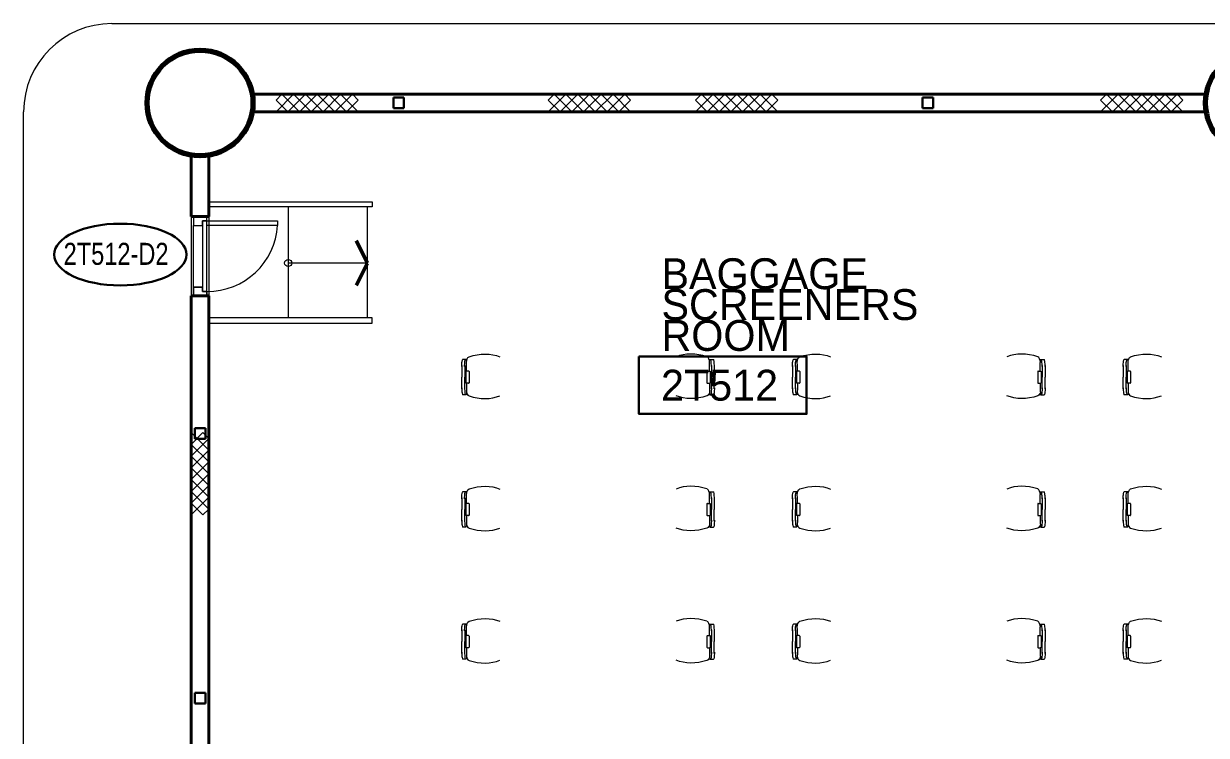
# Model space of a CAD drawing. Header units: metres. Extents: x 1807 to 3745, y 842 to 1968.
# Drawn here: x 3388 to 3401.41, y 1408.83 to 1416.9 of the extents above; entities that cross this region are included whole.
import ezdxf
from ezdxf.enums import TextEntityAlignment as Align

# ---------------------------------------------------------------- set-up
doc = ezdxf.new("R2010")
doc.units = ezdxf.units.M
doc.header["$MEASUREMENT"] = 0
doc.layers.get('0').update_dxf_attribs({"lineweight": 0})
for name, color, linetype, lineweight in [('Level 1', 7, 'Continuous', 0), ('Level 31', 7, 'Continuous', 0), ('Level 33', 7, 'Continuous', 0), ('Primary Door', 7, 'Continuous', 0), ('TRIRIGA DOOR BOX', 7, 'Continuous', 0)]:
    doc.layers.add(name, color=color, linetype=linetype, lineweight=lineweight)
doc.styles.add('Style-CHAR_FAST_FONT', font='CHAR_FAST_FONT.shx', dxfattribs={"height": 0.2})

# ---------------------------------------------------------------- blocks, each defined once
blk = doc.blocks.new('AnonymusCell_216')
at = {"layer": 'Primary Door', "color": 7, "linetype": 'Continuous', "lineweight": 30}
blk.add_ellipse((0, 0), major_axis=(0.75, 0), ratio=0.466667, dxfattribs=at)
at = {"layer": 'Primary Door', "color": 7, "linetype": 'Continuous', "lineweight": 30, "style": 'Style-CHAR_FAST_FONT', "width": 0.799986}
blk.add_text('2T512-D2', height=0.25, dxfattribs=at).set_placement((-0.643, 0.133), align=Align.TOP_LEFT)

msp = doc.modelspace()

# ---------------------------------------------------------------- linework, layer by layer
at = {"layer": 'Level 1', "color": 7, "linetype": 'Continuous', "lineweight": 0}
for p, q in [((3389, 1416.9), (3428.954, 1416.9)), ((3390.861, 1416.033), (3390.928, 1416.1)), ((3391.061, 1416.1), (3390.861, 1415.9)), ((3390.928, 1416.1), (3391.128, 1415.9)), ((3391.194, 1416.1), (3390.994, 1415.9)), ((3391.261, 1415.9), (3391.061, 1416.1)), ((3391.128, 1415.9), (3391.328, 1416.1)), ((3391.394, 1415.9), (3391.194, 1416.1)), ((3391.461, 1416.1), (3391.261, 1415.9)), ((3391.328, 1416.1), (3391.528, 1415.9)), ((3391.594, 1416.1), (3391.394, 1415.9)), ((3391.661, 1415.9), (3391.461, 1416.1)), ((3391.528, 1415.9), (3391.728, 1416.1)), ((3391.794, 1415.9), (3391.594, 1416.1)), ((3391.728, 1416.1), (3391.794, 1416.033)), ((3393.948, 1416.033), (3394.015, 1416.1)), ((3394.148, 1416.1), (3393.948, 1415.9)), ((3394.015, 1416.1), (3394.215, 1415.9)), ((3394.282, 1416.1), (3394.081, 1415.9)), ((3394.348, 1415.9), (3394.148, 1416.1)), ((3394.215, 1415.9), (3394.415, 1416.1)), ((3394.481, 1415.9), (3394.282, 1416.1)), ((3394.548, 1416.1), (3394.348, 1415.9)), ((3394.415, 1416.1), (3394.615, 1415.9)), ((3394.682, 1416.1), (3394.481, 1415.9)), ((3394.748, 1415.9), (3394.548, 1416.1)), ((3394.615, 1415.9), (3394.815, 1416.1)), ((3394.881, 1415.9), (3394.682, 1416.1)), ((3394.815, 1416.1), (3394.881, 1416.033)), ((3395.617, 1416.033), (3395.684, 1416.1)), ((3395.817, 1416.1), (3395.617, 1415.9)), ((3395.684, 1416.1), (3395.884, 1415.9)), ((3395.95, 1416.1), (3395.75, 1415.9)), ((3396.017, 1415.9), (3395.817, 1416.1)), ((3395.884, 1415.9), (3396.084, 1416.1)), ((3396.15, 1415.9), (3395.95, 1416.1)), ((3396.217, 1416.1), (3396.017, 1415.9)), ((3396.084, 1416.1), (3396.284, 1415.9)), ((3396.35, 1416.1), (3396.15, 1415.9)), ((3396.417, 1415.9), (3396.217, 1416.1)), ((3396.284, 1415.9), (3396.484, 1416.1)), ((3396.55, 1415.9), (3396.35, 1416.1)), ((3396.484, 1416.1), (3396.55, 1416.033)), ((3400.21, 1416.033), (3400.276, 1416.1)), ((3400.41, 1416.1), (3400.21, 1415.9)), ((3400.276, 1416.1), (3400.476, 1415.9)), ((3400.543, 1416.1), (3400.343, 1415.9)), ((3400.61, 1415.9), (3400.41, 1416.1)), ((3400.476, 1415.9), (3400.676, 1416.1)), ((3400.743, 1415.9), (3400.543, 1416.1)), ((3400.81, 1416.1), (3400.61, 1415.9)), ((3400.676, 1416.1), (3400.876, 1415.9)), ((3400.943, 1416.1), (3400.743, 1415.9)), ((3401.01, 1415.9), (3400.81, 1416.1)), ((3400.876, 1415.9), (3401.076, 1416.1)), ((3401.143, 1415.9), (3400.943, 1416.1)), ((3401.076, 1416.1), (3401.143, 1416.033)), ((3390.994, 1415.9), (3390.861, 1416.033)), ((3391.794, 1416.033), (3391.661, 1415.9)), ((3394.081, 1415.9), (3393.948, 1416.033)), ((3394.881, 1416.033), (3394.748, 1415.9)), ((3395.75, 1415.9), (3395.617, 1416.033)), ((3396.55, 1416.033), (3396.417, 1415.9)), ((3400.343, 1415.9), (3400.21, 1416.033)), ((3401.143, 1416.033), (3401.01, 1415.9)), ((3388, 1401.55), (3388, 1415.9)), ((3390.593, 1415.9), (3390.592, 1415.9)), ((3390.592, 1415.9), (3390.592, 1415.9)), ((3401.408, 1415.9), (3390.593, 1415.9)), ((3390.1, 1415.408), (3390.1, 1404.6)), ((3391, 1414.821), (3391, 1413.562)), ((3391.9, 1413.562), (3391.9, 1414.821)), ((3389.9, 1414.712), (3389.9, 1413.812)), ((3390.077, 1414.712), (3389.927, 1414.712)), ((3389.927, 1414.712), (3389.927, 1414.612)), ((3390.077, 1414.712), (3389.927, 1414.712)), ((3389.927, 1414.712), (3389.927, 1414.612)), ((3389.927, 1413.912), (3389.927, 1414.612)), ((3389.927, 1414.612), (3390.027, 1414.612)), ((3389.927, 1414.612), (3390.027, 1414.612)), ((3390.027, 1414.612), (3390.027, 1414.662)), ((3390.027, 1414.662), (3390.077, 1414.662)), ((3390.027, 1414.612), (3390.027, 1414.662)), ((3390.027, 1414.662), (3390.077, 1414.662)), ((3390.077, 1414.662), (3390.027, 1414.662)), ((3390.027, 1414.662), (3390.027, 1413.862)), ((3390.077, 1414.662), (3390.077, 1414.712)), ((3390.077, 1414.662), (3390.077, 1414.712)), ((3390.077, 1414.662), (3390.877, 1414.662)), ((3390.077, 1414.612), (3390.077, 1414.662)), ((3390.077, 1413.862), (3390.077, 1414.662)), ((3390.877, 1414.612), (3390.077, 1414.612)), ((3390.877, 1414.662), (3390.877, 1414.612)), ((3391.898, 1414.185), (3391, 1414.185)), ((3389.927, 1413.812), (3389.927, 1413.912)), ((3389.927, 1413.912), (3390.027, 1413.912)), ((3390.027, 1413.912), (3389.927, 1413.912)), ((3389.927, 1413.912), (3389.927, 1413.812)), ((3390.077, 1413.812), (3389.927, 1413.812)), ((3389.927, 1413.812), (3390.077, 1413.812)), ((3390.027, 1413.912), (3390.027, 1413.862)), ((3390.027, 1413.862), (3390.027, 1413.912)), ((3390.027, 1413.862), (3390.077, 1413.862)), ((3390.077, 1413.862), (3390.027, 1413.862)), ((3390.027, 1413.862), (3390.077, 1413.862)), ((3390.077, 1413.862), (3390.077, 1413.812)), ((3390.077, 1413.812), (3390.077, 1413.862)), ((3392.966, 1413.023), (3392.966, 1412.89)), ((3393.017, 1413.09), (3392.977, 1413.09)), ((3393, 1413.023), (3393, 1412.89)), ((3395.779, 1413.09), (3395.82, 1413.09)), ((3395.797, 1413.023), (3395.797, 1412.89)), ((3395.83, 1413.023), (3395.83, 1412.89)), ((3396.716, 1413.023), (3396.716, 1412.89)), ((3396.767, 1413.09), (3396.727, 1413.09)), ((3396.75, 1413.023), (3396.75, 1412.89)), ((3399.529, 1413.09), (3399.57, 1413.09)), ((3399.547, 1413.023), (3399.547, 1412.89)), ((3399.58, 1413.023), (3399.58, 1412.89)), ((3400.466, 1413.023), (3400.466, 1412.89)), ((3400.517, 1413.09), (3400.477, 1413.09)), ((3400.5, 1413.023), (3400.5, 1412.89)), ((3392.966, 1412.757), (3392.966, 1412.89)), ((3393, 1412.757), (3393, 1412.89)), ((3393.012, 1412.953), (3393.012, 1412.826)), ((3393.044, 1412.958), (3393.014, 1412.958)), ((3393.049, 1412.953), (3393.049, 1412.826)), ((3395.747, 1412.953), (3395.747, 1412.826)), ((3395.752, 1412.958), (3395.782, 1412.958)), ((3395.784, 1412.953), (3395.784, 1412.826)), ((3395.797, 1412.757), (3395.797, 1412.89)), ((3395.83, 1412.757), (3395.83, 1412.89)), ((3396.716, 1412.757), (3396.716, 1412.89)), ((3396.75, 1412.757), (3396.75, 1412.89)), ((3396.762, 1412.953), (3396.762, 1412.826)), ((3396.794, 1412.958), (3396.764, 1412.958)), ((3396.799, 1412.953), (3396.799, 1412.826)), ((3399.497, 1412.953), (3399.497, 1412.826)), ((3399.502, 1412.958), (3399.532, 1412.958)), ((3399.534, 1412.953), (3399.534, 1412.826)), ((3399.547, 1412.757), (3399.547, 1412.89)), ((3399.58, 1412.757), (3399.58, 1412.89)), ((3400.466, 1412.757), (3400.466, 1412.89)), ((3400.5, 1412.757), (3400.5, 1412.89)), ((3400.512, 1412.953), (3400.512, 1412.826)), ((3400.544, 1412.958), (3400.514, 1412.958)), ((3400.549, 1412.953), (3400.549, 1412.826)), ((3393.044, 1412.821), (3393.014, 1412.821)), ((3395.752, 1412.821), (3395.782, 1412.821)), ((3396.794, 1412.821), (3396.764, 1412.821)), ((3399.502, 1412.821), (3399.532, 1412.821)), ((3400.544, 1412.821), (3400.514, 1412.821)), ((3393.017, 1412.69), (3392.977, 1412.69)), ((3395.779, 1412.69), (3395.82, 1412.69)), ((3396.767, 1412.69), (3396.727, 1412.69)), ((3399.529, 1412.69), (3399.57, 1412.69)), ((3400.517, 1412.69), (3400.477, 1412.69)), ((3389.9, 1412.128), (3390.033, 1412.261)), ((3390.1, 1412.061), (3389.9, 1412.261)), ((3390.1, 1412.194), (3389.9, 1411.994)), ((3390.033, 1412.261), (3390.1, 1412.194)), ((3390.1, 1411.928), (3389.9, 1412.128)), ((3389.9, 1411.861), (3390.1, 1412.061)), ((3389.9, 1411.994), (3390.1, 1411.794)), ((3389.9, 1411.728), (3390.1, 1411.928)), ((3390.1, 1411.661), (3389.9, 1411.861)), ((3390.1, 1411.794), (3389.9, 1411.594)), ((3390.1, 1411.528), (3389.9, 1411.728)), ((3389.9, 1411.461), (3390.1, 1411.661)), ((3389.9, 1411.594), (3390.1, 1411.394)), ((3389.9, 1411.328), (3390.1, 1411.528)), ((3392.966, 1411.523), (3392.966, 1411.39)), ((3393.017, 1411.59), (3392.977, 1411.59)), ((3393, 1411.523), (3393, 1411.39)), ((3395.779, 1411.59), (3395.82, 1411.59)), ((3395.797, 1411.523), (3395.797, 1411.39)), ((3395.83, 1411.523), (3395.83, 1411.39)), ((3396.716, 1411.523), (3396.716, 1411.39)), ((3396.767, 1411.59), (3396.727, 1411.59)), ((3396.75, 1411.523), (3396.75, 1411.39)), ((3399.529, 1411.59), (3399.57, 1411.59)), ((3399.547, 1411.523), (3399.547, 1411.39)), ((3399.58, 1411.523), (3399.58, 1411.39)), ((3400.466, 1411.523), (3400.466, 1411.39)), ((3400.517, 1411.59), (3400.477, 1411.59)), ((3400.5, 1411.523), (3400.5, 1411.39)), ((3390.033, 1411.328), (3389.9, 1411.461)), ((3390.1, 1411.394), (3390.033, 1411.328)), ((3392.966, 1411.257), (3392.966, 1411.39)), ((3393, 1411.257), (3393, 1411.39)), ((3393.012, 1411.453), (3393.012, 1411.326)), ((3393.044, 1411.458), (3393.014, 1411.458)), ((3393.049, 1411.453), (3393.049, 1411.326)), ((3395.747, 1411.453), (3395.747, 1411.326)), ((3395.752, 1411.458), (3395.782, 1411.458)), ((3395.784, 1411.453), (3395.784, 1411.326)), ((3395.797, 1411.257), (3395.797, 1411.39)), ((3395.83, 1411.257), (3395.83, 1411.39)), ((3396.716, 1411.257), (3396.716, 1411.39)), ((3396.75, 1411.257), (3396.75, 1411.39)), ((3396.762, 1411.453), (3396.762, 1411.326)), ((3396.794, 1411.458), (3396.764, 1411.458)), ((3396.799, 1411.453), (3396.799, 1411.326)), ((3399.497, 1411.453), (3399.497, 1411.326)), ((3399.502, 1411.458), (3399.532, 1411.458)), ((3399.534, 1411.453), (3399.534, 1411.326)), ((3399.547, 1411.257), (3399.547, 1411.39)), ((3399.58, 1411.257), (3399.58, 1411.39)), ((3400.466, 1411.257), (3400.466, 1411.39)), ((3400.5, 1411.257), (3400.5, 1411.39)), ((3400.512, 1411.453), (3400.512, 1411.326)), ((3400.544, 1411.458), (3400.514, 1411.458)), ((3400.549, 1411.453), (3400.549, 1411.326)), ((3393.044, 1411.321), (3393.014, 1411.321)), ((3395.752, 1411.321), (3395.782, 1411.321)), ((3396.794, 1411.321), (3396.764, 1411.321)), ((3399.502, 1411.321), (3399.532, 1411.321)), ((3400.544, 1411.321), (3400.514, 1411.321)), ((3393.017, 1411.19), (3392.977, 1411.19)), ((3395.779, 1411.19), (3395.82, 1411.19)), ((3396.767, 1411.19), (3396.727, 1411.19)), ((3399.529, 1411.19), (3399.57, 1411.19)), ((3400.517, 1411.19), (3400.477, 1411.19)), ((3393.017, 1410.09), (3392.977, 1410.09)), ((3395.779, 1410.09), (3395.82, 1410.09)), ((3396.767, 1410.09), (3396.727, 1410.09)), ((3399.529, 1410.09), (3399.57, 1410.09)), ((3400.517, 1410.09), (3400.477, 1410.09)), ((3392.966, 1410.023), (3392.966, 1409.89)), ((3393, 1410.023), (3393, 1409.89)), ((3393.012, 1409.953), (3393.012, 1409.826)), ((3393.044, 1409.958), (3393.014, 1409.958)), ((3393.049, 1409.953), (3393.049, 1409.826)), ((3395.747, 1409.953), (3395.747, 1409.826)), ((3395.752, 1409.958), (3395.782, 1409.958)), ((3395.784, 1409.953), (3395.784, 1409.826)), ((3395.797, 1410.023), (3395.797, 1409.89)), ((3395.83, 1410.023), (3395.83, 1409.89)), ((3396.716, 1410.023), (3396.716, 1409.89)), ((3396.75, 1410.023), (3396.75, 1409.89)), ((3396.762, 1409.953), (3396.762, 1409.826)), ((3396.794, 1409.958), (3396.764, 1409.958)), ((3396.799, 1409.953), (3396.799, 1409.826)), ((3399.497, 1409.953), (3399.497, 1409.826)), ((3399.502, 1409.958), (3399.532, 1409.958)), ((3399.534, 1409.953), (3399.534, 1409.826)), ((3399.547, 1410.023), (3399.547, 1409.89)), ((3399.58, 1410.023), (3399.58, 1409.89)), ((3400.466, 1410.023), (3400.466, 1409.89)), ((3400.5, 1410.023), (3400.5, 1409.89)), ((3400.512, 1409.953), (3400.512, 1409.826)), ((3400.544, 1409.958), (3400.514, 1409.958)), ((3400.549, 1409.953), (3400.549, 1409.826)), ((3392.966, 1409.757), (3392.966, 1409.89)), ((3393, 1409.757), (3393, 1409.89)), ((3393.044, 1409.821), (3393.014, 1409.821)), ((3395.752, 1409.821), (3395.782, 1409.821)), ((3395.797, 1409.757), (3395.797, 1409.89)), ((3395.83, 1409.757), (3395.83, 1409.89)), ((3396.716, 1409.757), (3396.716, 1409.89)), ((3396.75, 1409.757), (3396.75, 1409.89)), ((3396.794, 1409.821), (3396.764, 1409.821)), ((3399.502, 1409.821), (3399.532, 1409.821)), ((3399.547, 1409.757), (3399.547, 1409.89)), ((3399.58, 1409.757), (3399.58, 1409.89)), ((3400.466, 1409.757), (3400.466, 1409.89)), ((3400.5, 1409.757), (3400.5, 1409.89)), ((3400.544, 1409.821), (3400.514, 1409.821)), ((3393.017, 1409.69), (3392.977, 1409.69)), ((3395.779, 1409.69), (3395.82, 1409.69)), ((3396.767, 1409.69), (3396.727, 1409.69)), ((3399.529, 1409.69), (3399.57, 1409.69)), ((3400.517, 1409.69), (3400.477, 1409.69))]:
    msp.add_line(p, q, dxfattribs=at)
at = {"layer": 'Level 1', "color": 7, "linetype": 'Continuous', "lineweight": 40}
for p, q in [((3389.405, 1415.925), (3389.405, 1416.075)), ((3401.405, 1416.1), (3390.592, 1416.1)), ((3401.405, 1415.925), (3401.405, 1416.075)), ((3390.592, 1415.9), (3401.405, 1415.9)), ((3389.9, 1415.408), (3389.9, 1414.712)), ((3390.1, 1414.712), (3390.1, 1415.408)), ((3389.9, 1414.712), (3390.1, 1414.712)), ((3389.9, 1413.812), (3390.1, 1413.812)), ((3389.9, 1413.812), (3389.9, 1406.19)), ((3390.1, 1406.19), (3390.1, 1413.812))]:
    msp.add_line(p, q, dxfattribs=at)
at = {"layer": 'Level 1', "color": 7, "linetype": 'Continuous', "lineweight": 30}
for p, q in [((3392.312, 1416.062), (3392.192, 1416.062)), ((3392.192, 1416.062), (3392.192, 1415.942)), ((3392.312, 1415.942), (3392.312, 1416.062)), ((3398.312, 1416.062), (3398.192, 1416.062)), ((3398.192, 1416.062), (3398.192, 1415.942)), ((3398.312, 1415.942), (3398.312, 1416.062)), ((3392.192, 1415.942), (3392.312, 1415.942)), ((3398.192, 1415.942), (3398.312, 1415.942)), ((3389.942, 1412.31), (3390.062, 1412.31)), ((3389.942, 1412.19), (3389.942, 1412.31)), ((3390.062, 1412.31), (3390.062, 1412.19)), ((3390.062, 1412.19), (3389.942, 1412.19)), ((3389.942, 1409.31), (3390.062, 1409.31)), ((3389.942, 1409.19), (3389.942, 1409.31)), ((3390.062, 1409.31), (3390.062, 1409.19)), ((3390.062, 1409.19), (3389.942, 1409.19))]:
    msp.add_line(p, q, dxfattribs=at)
at = {"layer": 'Level 1', "color": 7, "linetype": 'Continuous', "lineweight": 13}
for p, q in [((3390.1, 1414.821), (3390.1, 1414.879)), ((3390.1, 1414.879), (3391.95, 1414.879)), ((3391.95, 1414.879), (3391.95, 1414.821)), ((3391.95, 1414.821), (3390.1, 1414.821)), ((3390.1, 1413.562), (3390.1, 1413.504)), ((3391.95, 1413.562), (3390.1, 1413.562)), ((3391.95, 1413.504), (3391.95, 1413.562)), ((3390.1, 1413.504), (3391.95, 1413.504))]:
    msp.add_line(p, q, dxfattribs=at)
at = {"layer": 'Level 1', "color": 7, "linetype": 'Continuous', "lineweight": 53}
for p, q in [((3391.898, 1414.185), (3391.772, 1414.438)), ((3391.772, 1413.932), (3391.898, 1414.185))]:
    msp.add_line(p, q, dxfattribs=at)
at = {"layer": 'Level 1', "color": 7, "linetype": 'Continuous', "lineweight": 70}
for centre in [(3390, 1416), (3402, 1416)]:
    msp.add_circle(centre, 0.6, dxfattribs=at)
at = {"layer": 'Level 1', "color": 7, "linetype": 'Continuous', "lineweight": 0}
msp.add_circle((3390.999, 1414.185), 0.04, dxfattribs=at)
for centre, radius, start, end in [((3389, 1415.9), 1, 90, 180), ((3390, 1416), 0.602, 279.594, 350.4273), ((3393.044, 1412.953), 0.005, 0, 90), ((3395.752, 1412.953), 0.005, 90, 180), ((3396.794, 1412.953), 0.005, 0, 90), ((3399.502, 1412.953), 0.005, 90, 180), ((3400.544, 1412.953), 0.005, 0, 90), ((3393.044, 1412.826), 0.005, 270, 0), ((3395.752, 1412.826), 0.005, 180, 270), ((3396.794, 1412.826), 0.005, 270, 0), ((3399.502, 1412.826), 0.005, 180, 270), ((3400.544, 1412.826), 0.005, 270, 0), ((3393.044, 1411.453), 0.005, 0, 90), ((3395.752, 1411.453), 0.005, 90, 180), ((3396.794, 1411.453), 0.005, 0, 90), ((3399.502, 1411.453), 0.005, 90, 180), ((3400.544, 1411.453), 0.005, 0, 90), ((3393.044, 1411.326), 0.005, 270, 0), ((3395.752, 1411.326), 0.005, 180, 270), ((3396.794, 1411.326), 0.005, 270, 0), ((3399.502, 1411.326), 0.005, 180, 270), ((3400.544, 1411.326), 0.005, 270, 0), ((3393.044, 1409.953), 0.005, 0, 90), ((3395.752, 1409.953), 0.005, 90, 180), ((3396.794, 1409.953), 0.005, 0, 90), ((3399.502, 1409.953), 0.005, 90, 180), ((3400.544, 1409.953), 0.005, 0, 90), ((3393.044, 1409.826), 0.005, 270, 0), ((3395.752, 1409.826), 0.005, 180, 270), ((3396.794, 1409.826), 0.005, 270, 0), ((3399.502, 1409.826), 0.005, 180, 270), ((3400.544, 1409.826), 0.005, 270, 0)]:
    msp.add_arc(centre, radius, start, end, dxfattribs=at)
for centre, major_axis, ratio, start_param, end_param in [((3390.077, 1414.647), (-0.8, 0), 0.982543, 1.570796, 3.096169), ((3395.647, 1412.827), (-0.407, 0.137), 0.724766, 4.712389, 5.588784), ((3395.734, 1413.056), (0, -0.0702), 0.602534, 1.570796, 2.809379), ((3399.397, 1412.827), (-0.407, 0.137), 0.724766, 4.712389, 5.588784), ((3399.484, 1413.056), (0, -0.0702), 0.602534, 1.570796, 2.809379), ((3393.018, 1412.99), (0, 0.0997), 0.038107, 4.388145, 6.359652), ((3395.786, 1413.011), (0, 0.0792), 0.135555, 4.712389, 6.359652), ((3395.82, 1413.011), (0, 0.0792), 0.135555, 4.712389, 6.359652), ((3396.768, 1412.99), (0, 0.0997), 0.038107, 4.388145, 6.359652), ((3399.536, 1413.011), (0, 0.0792), 0.135555, 4.712389, 6.359652), ((3399.57, 1413.011), (0, 0.0792), 0.135555, 4.712389, 6.359652), ((3400.518, 1412.99), (0, 0.0997), 0.038107, 4.388145, 6.359652), ((3393.014, 1412.953), (0, 0.005), 0.354, 0, 1.570796), ((3396.764, 1412.953), (0, 0.005), 0.354, 0, 1.570796), ((3400.514, 1412.953), (0, 0.005), 0.354, 0, 1.570796), ((3392.977, 1412.769), (0, -0.0792), 0.135555, 4.712389, 6.359652), ((3393.01, 1412.769), (0, -0.0792), 0.135555, 4.712389, 6.359652), ((3393.063, 1412.724), (0, -0.0488), 0.866653, 4.712389, 5.950972), ((3395.779, 1412.79), (0, -0.0997), 0.038107, 4.388145, 6.359652), ((3395.782, 1412.826), (0, -0.005), 0.354, 0, 1.570796), ((3396.727, 1412.769), (0, -0.0792), 0.135555, 4.712389, 6.359652), ((3396.76, 1412.769), (0, -0.0792), 0.135555, 4.712389, 6.359652), ((3396.813, 1412.724), (0, -0.0488), 0.866653, 4.712389, 5.950972), ((3399.529, 1412.79), (0, -0.0997), 0.038107, 4.388145, 6.359652), ((3399.532, 1412.826), (0, -0.005), 0.354, 0, 1.570796), ((3400.477, 1412.769), (0, -0.0792), 0.135555, 4.712389, 6.359652), ((3400.51, 1412.769), (0, -0.0792), 0.135555, 4.712389, 6.359652), ((3400.563, 1412.724), (0, -0.0488), 0.866653, 4.712389, 5.950972), ((3393.149, 1412.973), (0.407, -0.137), 0.724766, 4.712389, 5.588784), ((3396.899, 1412.973), (0.407, -0.137), 0.724766, 4.712389, 5.588784), ((3400.649, 1412.973), (0.407, -0.137), 0.724766, 4.712389, 5.588784), ((3395.647, 1411.327), (-0.407, 0.137), 0.724766, 4.712389, 5.588784), ((3399.397, 1411.327), (-0.407, 0.137), 0.724766, 4.712389, 5.588784), ((3393.018, 1411.49), (0, 0.0997), 0.038107, 4.388145, 6.359652), ((3395.734, 1411.556), (0, -0.0702), 0.602534, 1.570796, 2.809379), ((3395.786, 1411.511), (0, 0.0792), 0.135555, 4.712389, 6.359652), ((3395.82, 1411.511), (0, 0.0792), 0.135555, 4.712389, 6.359652), ((3396.768, 1411.49), (0, 0.0997), 0.038107, 4.388145, 6.359652), ((3399.484, 1411.556), (0, -0.0702), 0.602534, 1.570796, 2.809379), ((3399.536, 1411.511), (0, 0.0792), 0.135555, 4.712389, 6.359652), ((3399.57, 1411.511), (0, 0.0792), 0.135555, 4.712389, 6.359652), ((3400.518, 1411.49), (0, 0.0997), 0.038107, 4.388145, 6.359652), ((3393.014, 1411.453), (0, 0.005), 0.354, 0, 1.570796), ((3396.764, 1411.453), (0, 0.005), 0.354, 0, 1.570796), ((3400.514, 1411.453), (0, 0.005), 0.354, 0, 1.570796), ((3392.977, 1411.269), (0, -0.0792), 0.135555, 4.712389, 6.359652), ((3393.01, 1411.269), (0, -0.0792), 0.135555, 4.712389, 6.359652), ((3395.779, 1411.29), (0, -0.0997), 0.038107, 4.388145, 6.359652), ((3395.782, 1411.326), (0, -0.005), 0.354, 0, 1.570796), ((3396.727, 1411.269), (0, -0.0792), 0.135555, 4.712389, 6.359652), ((3396.76, 1411.269), (0, -0.0792), 0.135555, 4.712389, 6.359652), ((3399.529, 1411.29), (0, -0.0997), 0.038107, 4.388145, 6.359652), ((3399.532, 1411.326), (0, -0.005), 0.354, 0, 1.570796), ((3400.477, 1411.269), (0, -0.0792), 0.135555, 4.712389, 6.359652), ((3400.51, 1411.269), (0, -0.0792), 0.135555, 4.712389, 6.359652), ((3393.063, 1411.224), (0, -0.0488), 0.866653, 4.712389, 5.950972), ((3393.149, 1411.473), (0.407, -0.137), 0.724766, 4.712389, 5.588784), ((3396.813, 1411.224), (0, -0.0488), 0.866653, 4.712389, 5.950972), ((3396.899, 1411.473), (0.407, -0.137), 0.724766, 4.712389, 5.588784), ((3400.563, 1411.224), (0, -0.0488), 0.866653, 4.712389, 5.950972), ((3400.649, 1411.473), (0.407, -0.137), 0.724766, 4.712389, 5.588784), ((3395.647, 1409.827), (-0.407, 0.137), 0.724766, 4.712389, 5.588784), ((3399.397, 1409.827), (-0.407, 0.137), 0.724766, 4.712389, 5.588784), ((3393.018, 1409.99), (0, 0.0997), 0.038107, 4.388145, 6.359652), ((3395.734, 1410.056), (0, -0.0702), 0.602534, 1.570796, 2.809379), ((3395.786, 1410.011), (0, 0.0792), 0.135555, 4.712389, 6.359652), ((3395.82, 1410.011), (0, 0.0792), 0.135555, 4.712389, 6.359652), ((3396.768, 1409.99), (0, 0.0997), 0.038107, 4.388145, 6.359652), ((3399.484, 1410.056), (0, -0.0702), 0.602534, 1.570796, 2.809379), ((3399.536, 1410.011), (0, 0.0792), 0.135555, 4.712389, 6.359652), ((3399.57, 1410.011), (0, 0.0792), 0.135555, 4.712389, 6.359652), ((3400.518, 1409.99), (0, 0.0997), 0.038107, 4.388145, 6.359652), ((3393.014, 1409.953), (0, 0.005), 0.354, 0, 1.570796), ((3396.764, 1409.953), (0, 0.005), 0.354, 0, 1.570796), ((3400.514, 1409.953), (0, 0.005), 0.354, 0, 1.570796), ((3392.977, 1409.769), (0, -0.0792), 0.135555, 4.712389, 6.359652), ((3393.01, 1409.769), (0, -0.0792), 0.135555, 4.712389, 6.359652), ((3395.779, 1409.79), (0, -0.0997), 0.038107, 4.388145, 6.359652), ((3395.782, 1409.826), (0, -0.005), 0.354, 0, 1.570796), ((3396.727, 1409.769), (0, -0.0792), 0.135555, 4.712389, 6.359652), ((3396.76, 1409.769), (0, -0.0792), 0.135555, 4.712389, 6.359652), ((3399.529, 1409.79), (0, -0.0997), 0.038107, 4.388145, 6.359652), ((3399.532, 1409.826), (0, -0.005), 0.354, 0, 1.570796), ((3400.477, 1409.769), (0, -0.0792), 0.135555, 4.712389, 6.359652), ((3400.51, 1409.769), (0, -0.0792), 0.135555, 4.712389, 6.359652), ((3393.063, 1409.724), (0, -0.0488), 0.866653, 4.712389, 5.950972), ((3393.149, 1409.973), (0.407, -0.137), 0.724766, 4.712389, 5.588784), ((3396.813, 1409.724), (0, -0.0488), 0.866653, 4.712389, 5.950972), ((3396.899, 1409.973), (0.407, -0.137), 0.724766, 4.712389, 5.588784), ((3400.563, 1409.724), (0, -0.0488), 0.866653, 4.712389, 5.950972), ((3400.649, 1409.973), (0.407, -0.137), 0.724766, 4.712389, 5.588784)]:
    msp.add_ellipse(centre, major_axis=major_axis, ratio=ratio, start_param=start_param, end_param=end_param, dxfattribs=at)
at = {"layer": 'Level 1', "color": 7, "linetype": 'Continuous', "lineweight": 0, "extrusion": (0, 0, -1)}
for centre, major_axis, ratio, start_param, end_param in [((3393.063, 1413.056), (0, 0.0702), 0.602534, -1.570796, -0.332213), ((3393.149, 1412.827), (-0.407, -0.137), 0.724766, 1.570796, 2.447192), ((3396.813, 1413.056), (0, 0.0702), 0.602534, -1.570796, -0.332213), ((3396.899, 1412.827), (-0.407, -0.137), 0.724766, 1.570796, 2.447192), ((3400.563, 1413.056), (0, 0.0702), 0.602534, -1.570796, -0.332213), ((3400.649, 1412.827), (-0.407, -0.137), 0.724766, 1.570796, 2.447192), ((3392.977, 1413.011), (0, -0.0792), 0.135555, 1.570796, 3.218059), ((3393.01, 1413.011), (0, -0.0792), 0.135555, 1.570796, 3.218059), ((3395.779, 1412.99), (0, -0.0997), 0.038107, 1.246553, 3.218059), ((3396.727, 1413.011), (0, -0.0792), 0.135555, 1.570796, 3.218059), ((3396.76, 1413.011), (0, -0.0792), 0.135555, 1.570796, 3.218059), ((3399.529, 1412.99), (0, -0.0997), 0.038107, 1.246553, 3.218059), ((3400.477, 1413.011), (0, -0.0792), 0.135555, 1.570796, 3.218059), ((3400.51, 1413.011), (0, -0.0792), 0.135555, 1.570796, 3.218059), ((3395.782, 1412.953), (0, -0.005), 0.354, 3.141593, 4.712389), ((3399.532, 1412.953), (0, -0.005), 0.354, 3.141593, 4.712389), ((3393.014, 1412.826), (0, 0.005), 0.354, 3.141593, 4.712389), ((3393.018, 1412.79), (0, 0.0997), 0.038107, 1.246553, 3.218059), ((3395.734, 1412.724), (0, 0.0488), 0.866653, 1.570796, 2.809379), ((3395.786, 1412.769), (0, 0.0792), 0.135555, 1.570796, 3.218059), ((3395.82, 1412.769), (0, 0.0792), 0.135555, 1.570796, 3.218059), ((3396.764, 1412.826), (0, 0.005), 0.354, 3.141593, 4.712389), ((3396.768, 1412.79), (0, 0.0997), 0.038107, 1.246553, 3.218059), ((3399.484, 1412.724), (0, 0.0488), 0.866653, 1.570796, 2.809379), ((3399.536, 1412.769), (0, 0.0792), 0.135555, 1.570796, 3.218059), ((3399.57, 1412.769), (0, 0.0792), 0.135555, 1.570796, 3.218059), ((3400.514, 1412.826), (0, 0.005), 0.354, 3.141593, 4.712389), ((3400.518, 1412.79), (0, 0.0997), 0.038107, 1.246553, 3.218059), ((3395.647, 1412.973), (0.407, 0.137), 0.724766, 1.570796, 2.447192), ((3399.397, 1412.973), (0.407, 0.137), 0.724766, 1.570796, 2.447192), ((3393.149, 1411.327), (-0.407, -0.137), 0.724766, 1.570796, 2.447192), ((3396.899, 1411.327), (-0.407, -0.137), 0.724766, 1.570796, 2.447192), ((3400.649, 1411.327), (-0.407, -0.137), 0.724766, 1.570796, 2.447192), ((3392.977, 1411.511), (0, -0.0792), 0.135555, 1.570796, 3.218059), ((3393.01, 1411.511), (0, -0.0792), 0.135555, 1.570796, 3.218059), ((3393.063, 1411.556), (0, 0.0702), 0.602534, -1.570796, -0.332213), ((3395.779, 1411.49), (0, -0.0997), 0.038107, 1.246553, 3.218059), ((3396.727, 1411.511), (0, -0.0792), 0.135555, 1.570796, 3.218059), ((3396.76, 1411.511), (0, -0.0792), 0.135555, 1.570796, 3.218059), ((3396.813, 1411.556), (0, 0.0702), 0.602534, -1.570796, -0.332213), ((3399.529, 1411.49), (0, -0.0997), 0.038107, 1.246553, 3.218059), ((3400.477, 1411.511), (0, -0.0792), 0.135555, 1.570796, 3.218059), ((3400.51, 1411.511), (0, -0.0792), 0.135555, 1.570796, 3.218059), ((3400.563, 1411.556), (0, 0.0702), 0.602534, -1.570796, -0.332213), ((3395.782, 1411.453), (0, -0.005), 0.354, 3.141593, 4.712389), ((3399.532, 1411.453), (0, -0.005), 0.354, 3.141593, 4.712389), ((3393.014, 1411.326), (0, 0.005), 0.354, 3.141593, 4.712389), ((3393.018, 1411.29), (0, 0.0997), 0.038107, 1.246553, 3.218059), ((3395.786, 1411.269), (0, 0.0792), 0.135555, 1.570796, 3.218059), ((3395.82, 1411.269), (0, 0.0792), 0.135555, 1.570796, 3.218059), ((3396.764, 1411.326), (0, 0.005), 0.354, 3.141593, 4.712389), ((3396.768, 1411.29), (0, 0.0997), 0.038107, 1.246553, 3.218059), ((3399.536, 1411.269), (0, 0.0792), 0.135555, 1.570796, 3.218059), ((3399.57, 1411.269), (0, 0.0792), 0.135555, 1.570796, 3.218059), ((3400.514, 1411.326), (0, 0.005), 0.354, 3.141593, 4.712389), ((3400.518, 1411.29), (0, 0.0997), 0.038107, 1.246553, 3.218059), ((3395.647, 1411.473), (0.407, 0.137), 0.724766, 1.570796, 2.447192), ((3395.734, 1411.224), (0, 0.0488), 0.866653, 1.570796, 2.809379), ((3399.397, 1411.473), (0.407, 0.137), 0.724766, 1.570796, 2.447192), ((3399.484, 1411.224), (0, 0.0488), 0.866653, 1.570796, 2.809379), ((3393.149, 1409.827), (-0.407, -0.137), 0.724766, 1.570796, 2.447192), ((3396.899, 1409.827), (-0.407, -0.137), 0.724766, 1.570796, 2.447192), ((3400.649, 1409.827), (-0.407, -0.137), 0.724766, 1.570796, 2.447192), ((3392.977, 1410.011), (0, -0.0792), 0.135555, 1.570796, 3.218059), ((3393.01, 1410.011), (0, -0.0792), 0.135555, 1.570796, 3.218059), ((3393.063, 1410.056), (0, 0.0702), 0.602534, -1.570796, -0.332213), ((3395.779, 1409.99), (0, -0.0997), 0.038107, 1.246553, 3.218059), ((3396.727, 1410.011), (0, -0.0792), 0.135555, 1.570796, 3.218059), ((3396.76, 1410.011), (0, -0.0792), 0.135555, 1.570796, 3.218059), ((3396.813, 1410.056), (0, 0.0702), 0.602534, -1.570796, -0.332213), ((3399.529, 1409.99), (0, -0.0997), 0.038107, 1.246553, 3.218059), ((3400.477, 1410.011), (0, -0.0792), 0.135555, 1.570796, 3.218059), ((3400.51, 1410.011), (0, -0.0792), 0.135555, 1.570796, 3.218059), ((3400.563, 1410.056), (0, 0.0702), 0.602534, -1.570796, -0.332213), ((3395.782, 1409.953), (0, -0.005), 0.354, 3.141593, 4.712389), ((3399.532, 1409.953), (0, -0.005), 0.354, 3.141593, 4.712389), ((3393.014, 1409.826), (0, 0.005), 0.354, 3.141593, 4.712389), ((3393.018, 1409.79), (0, 0.0997), 0.038107, 1.246553, 3.218059), ((3395.786, 1409.769), (0, 0.0792), 0.135555, 1.570796, 3.218059), ((3395.82, 1409.769), (0, 0.0792), 0.135555, 1.570796, 3.218059), ((3396.764, 1409.826), (0, 0.005), 0.354, 3.141593, 4.712389), ((3396.768, 1409.79), (0, 0.0997), 0.038107, 1.246553, 3.218059), ((3399.536, 1409.769), (0, 0.0792), 0.135555, 1.570796, 3.218059), ((3399.57, 1409.769), (0, 0.0792), 0.135555, 1.570796, 3.218059), ((3400.514, 1409.826), (0, 0.005), 0.354, 3.141593, 4.712389), ((3400.518, 1409.79), (0, 0.0997), 0.038107, 1.246553, 3.218059), ((3395.647, 1409.973), (0.407, 0.137), 0.724766, 1.570796, 2.447192), ((3395.734, 1409.724), (0, 0.0488), 0.866653, 1.570796, 2.809379), ((3399.397, 1409.973), (0.407, 0.137), 0.724766, 1.570796, 2.447192), ((3399.484, 1409.724), (0, 0.0488), 0.866653, 1.570796, 2.809379)]:
    msp.add_ellipse(centre, major_axis=major_axis, ratio=ratio, start_param=start_param, end_param=end_param, dxfattribs=at)
at = {"layer": 'TRIRIGA DOOR BOX', "color": 251, "linetype": 'Continuous', "lineweight": 30, "true_color": 0x555555}
msp.add_lwpolyline([(3394.976, 1413.124), (3396.876, 1413.124), (3396.876, 1412.474), (3394.976, 1412.474)], close=True, dxfattribs=at)

# ---------------------------------------------------------------- block references
at = {"color": 7, "linetype": 'Continuous', "lineweight": 0}
msp.add_blockref('AnonymusCell_216', (3389.096, 1414.281), dxfattribs=at)

# ---------------------------------------------------------------- texts
at = {"layer": 'Level 31', "color": 7, "linetype": 'Continuous', "lineweight": 30, "insert": (3395.231, 1413.711), "char_height": 0.35, "width": 3.31343, "attachment_point": 4, "line_spacing_factor": 0.6, "style": 'Style-CHAR_FAST_FONT'}
msp.add_mtext('BAGGAGE\\PSCREENERS\\PROOM\\P', dxfattribs=at)
at = {"layer": 'Level 33', "color": 7, "linetype": 'Continuous', "lineweight": 30, "style": 'Style-CHAR_FAST_FONT'}
msp.add_text('2T512', height=0.35, dxfattribs=at).set_placement((3395.226, 1412.799), align=Align.MIDDLE_LEFT)

doc.saveas('drawing.dxf')
